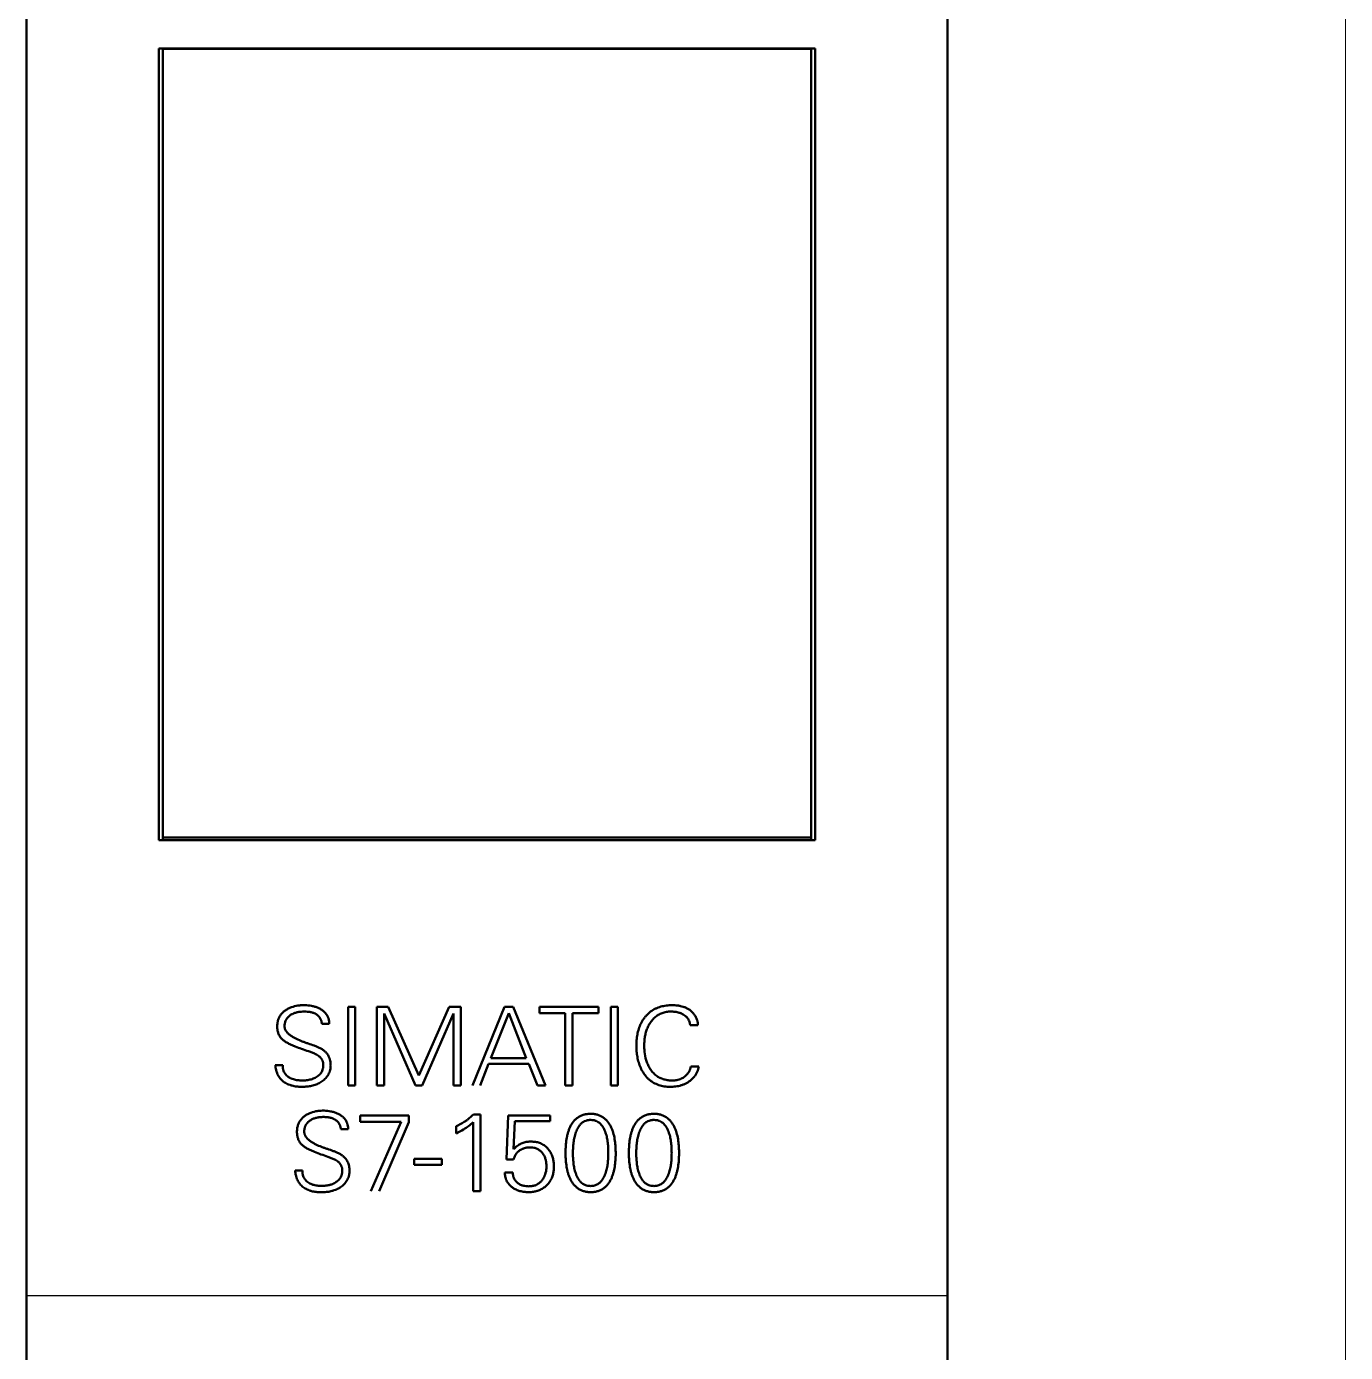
# Model space of a CAD drawing. Header units: millimetres. Extents: x 0 to 841, y 0 to 594.
# Drawn here: x 489.6 to 539.5, y 213 to 263.1 of the extents above; entities that cross this region are included whole.
import ezdxf

# ---------------------------------------------------------------- set-up
doc = ezdxf.new("R2010")
doc.units = ezdxf.units.MM
doc.layers.add('1', color=7, linetype='Continuous')
doc.layers.add('106', color=7, linetype='Continuous')

msp = doc.modelspace()

# ---------------------------------------------------------------- linework, layer by layer
at = {"layer": '1', "color": 7, "linetype": 'Continuous', "lineweight": 50}
for p, q in [((489.646, 215.165), (489.646, 271.291)), ((524.446, 215.165), (524.446, 271.291)), ((494.646, 232.365), (494.646, 262.265)), ((494.646, 262.265), (519.446, 262.265)), ((494.796, 262.248), (494.796, 232.466)), ((519.296, 262.248), (494.796, 262.248)), ((519.296, 262.248), (519.296, 232.466)), ((519.446, 262.265), (519.446, 232.365)), ((519.446, 232.365), (494.646, 232.365)), ((519.296, 232.466), (494.796, 232.466)), ((494.796, 232.466), (494.796, 232.365)), ((519.296, 232.466), (519.296, 232.365)), ((501.792, 226.079), (501.792, 223.101)), ((502.063, 226.079), (501.792, 226.079)), ((502.063, 223.101), (502.063, 226.079)), ((502.883, 226.079), (502.883, 223.101)), ((503.314, 226.079), (502.883, 226.079)), ((503.153, 225.828), (504.344, 223.101)), ((503.153, 223.101), (503.153, 225.828)), ((504.467, 223.482), (503.314, 226.079)), ((505.62, 226.079), (504.467, 223.482)), ((504.589, 223.101), (505.781, 225.828)), ((506.051, 226.079), (505.62, 226.079)), ((505.781, 225.828), (505.781, 223.101)), ((506.051, 223.101), (506.051, 226.079)), ((507.703, 226.079), (506.495, 223.101)), ((507.192, 224.14), (507.863, 225.84)), ((508.028, 226.079), (507.703, 226.079)), ((507.863, 225.84), (508.521, 224.14)), ((509.248, 223.102), (508.028, 226.079)), ((509.021, 226.079), (509.021, 225.84)), ((511.252, 226.079), (509.021, 226.079)), ((509.021, 225.84), (510.001, 225.84)), ((510.001, 225.84), (510.001, 223.101)), ((510.272, 223.101), (510.272, 225.84)), ((510.272, 225.84), (511.252, 225.84)), ((511.252, 225.84), (511.252, 226.079)), ((511.72, 226.079), (511.72, 223.101)), ((511.991, 226.079), (511.72, 226.079)), ((511.991, 223.101), (511.991, 226.079)), ((500.804, 225.439), (501.082, 225.439)), ((514.716, 225.382), (515.012, 225.382)), ((499.325, 223.872), (499.046, 223.872)), ((506.779, 223.1), (507.106, 223.917)), ((507.106, 223.917), (508.62, 223.917)), ((508.521, 224.14), (507.192, 224.14)), ((508.62, 223.917), (508.949, 223.101)), ((515.046, 223.823), (514.746, 223.823)), ((524.446, 224.079), (524.458, 224.079)), ((524.446, 223.62), (524.458, 223.62)), ((501.792, 223.101), (502.063, 223.101)), ((502.883, 223.101), (503.153, 223.101)), ((504.344, 223.101), (504.589, 223.101)), ((505.781, 223.101), (506.051, 223.101)), ((508.949, 223.101), (509.248, 223.102)), ((510.001, 223.101), (510.272, 223.101)), ((511.72, 223.101), (511.991, 223.101)), ((502.254, 221.974), (502.254, 221.731)), ((504.086, 221.974), (502.254, 221.974)), ((504.087, 221.722), (504.086, 221.974)), ((506.796, 222.015), (506.538, 222.015)), ((506.796, 219.119), (506.796, 222.015)), ((507.846, 221.974), (507.776, 220.316)), ((509.425, 221.974), (507.846, 221.974)), ((509.425, 221.756), (509.425, 221.974)), ((501.522, 221.458), (501.796, 221.458)), ((502.254, 221.731), (503.804, 221.731)), ((503.804, 221.731), (502.653, 219.119)), ((502.971, 219.119), (504.087, 221.722)), ((505.873, 221.565), (505.873, 221.297)), ((506.522, 221.722), (506.522, 219.119)), ((508.05, 220.7), (508.1, 221.756)), ((508.1, 221.756), (509.425, 221.756)), ((504.29, 220.332), (504.29, 220.113)), ((505.337, 220.332), (504.29, 220.332)), ((505.337, 220.113), (505.337, 220.332)), ((507.776, 220.316), (508.05, 220.316)), ((500.067, 219.891), (499.794, 219.891)), ((504.29, 220.113), (505.337, 220.113)), ((508.017, 219.825), (507.718, 219.825)), ((506.522, 219.119), (506.796, 219.119)), ((489.646, 150.015), (489.646, 215.165)), ((524.446, 150.015), (524.446, 215.165))]:
    msp.add_line(p, q, dxfattribs=at)
at = {"layer": '1', "color": 7, "linetype": 'Continuous', "lineweight": 25}
msp.add_line((524.446, 215.165), (489.646, 215.165), dxfattribs=at)
at = {"layer": '1', "color": 7, "linetype": 'Continuous', "lineweight": 50}
for points, knots in [([(501.082, 225.439), (501.082, 225.483), (501.079, 225.526), (501.067, 225.589), (501.062, 225.61), (501.053, 225.641), (501.05, 225.652), (501.042, 225.672), (501.023, 225.722), (500.991, 225.778), (500.957, 225.821), (500.944, 225.837), (500.936, 225.846), (500.914, 225.869), (500.883, 225.9), (500.85, 225.927), (500.815, 225.952), (500.796, 225.964), (500.741, 225.998), (500.703, 226.018), (500.624, 226.053), (500.584, 226.067), (500.522, 226.086), (500.501, 226.092), (500.459, 226.102), (500.438, 226.107), (500.332, 226.127), (500.247, 226.135), (500.118, 226.137), (500.075, 226.136), (499.988, 226.132), (499.945, 226.128), (499.818, 226.11), (499.734, 226.09), (499.633, 226.053), (499.613, 226.045), (499.573, 226.027), (499.515, 225.999), (499.46, 225.966), (499.407, 225.929), (499.39, 225.916), (499.356, 225.888), (499.34, 225.874), (499.294, 225.828), (499.266, 225.796), (499.229, 225.743), (499.218, 225.724), (499.197, 225.686), (499.168, 225.628), (499.148, 225.567), (499.136, 225.514), (499.134, 225.504), (499.13, 225.482), (499.125, 225.45), (499.119, 225.397), (499.118, 225.354), (499.118, 225.312), (499.119, 225.279), (499.122, 225.247), (499.124, 225.226), (499.126, 225.215), (499.13, 225.183), (499.135, 225.162), (499.15, 225.099), (499.164, 225.059), (499.192, 225), (499.203, 224.981), (499.226, 224.944), (499.25, 224.91), (499.279, 224.877), (499.309, 224.847), (499.325, 224.832), (499.359, 224.805), (499.376, 224.792), (499.411, 224.768), (499.43, 224.756), (499.485, 224.723), (499.523, 224.702), (499.6, 224.663), (499.639, 224.645), (499.717, 224.61), (499.757, 224.593), (499.877, 224.545), (499.958, 224.515), (500.039, 224.487)], [0, 0, 0, 0, 0.03125, 0.03125, 0.046875, 0.046875, 0.054687, 0.054687, 0.0625, 0.09375, 0.101562, 0.101562, 0.109375, 0.109375, 0.125, 0.140625, 0.140625, 0.15625, 0.15625, 0.1875, 0.1875, 0.21875, 0.21875, 0.234375, 0.234375, 0.25, 0.25, 0.3125, 0.3125, 0.34375, 0.34375, 0.375, 0.375, 0.4375, 0.4375, 0.453125, 0.453125, 0.46875, 0.5, 0.5, 0.515625, 0.515625, 0.53125, 0.53125, 0.5625, 0.5625, 0.578125, 0.578125, 0.59375, 0.625, 0.625, 0.632813, 0.632813, 0.640625, 0.65625, 0.671875, 0.671875, 0.6875, 0.695312, 0.695312, 0.703125, 0.703125, 0.71875, 0.71875, 0.75, 0.75, 0.765625, 0.765625, 0.78125, 0.796875, 0.796875, 0.8125, 0.8125, 0.828125, 0.828125, 0.84375, 0.84375, 0.875, 0.875, 0.90625, 0.90625, 0.9375, 0.9375, 1, 1, 1, 1]), ([(500.93, 224.383), (500.901, 224.411), (500.869, 224.435), (500.804, 224.479), (500.769, 224.499), (500.717, 224.527), (500.699, 224.535), (500.662, 224.552), (500.644, 224.56), (500.607, 224.575), (500.589, 224.583), (500.552, 224.597), (500.533, 224.604), (500.44, 224.639), (500.365, 224.665), (500.252, 224.703), (500.214, 224.715), (500.139, 224.741), (500.101, 224.754), (499.99, 224.796), (499.917, 224.827), (499.81, 224.878), (499.776, 224.896), (499.707, 224.935), (499.673, 224.956), (499.624, 224.99), (499.608, 225.002), (499.577, 225.027), (499.561, 225.04), (499.532, 225.067), (499.517, 225.081), (499.497, 225.103), (499.491, 225.111), (499.478, 225.126), (499.472, 225.134), (499.454, 225.159), (499.444, 225.176), (499.425, 225.211), (499.418, 225.23), (499.405, 225.268), (499.399, 225.298), (499.397, 225.327), (499.396, 225.347), (499.397, 225.357), (499.398, 225.387), (499.399, 225.407), (499.405, 225.447), (499.413, 225.486), (499.425, 225.523), (499.437, 225.551), (499.441, 225.561), (499.45, 225.579), (499.454, 225.587), (499.479, 225.631), (499.503, 225.662), (499.546, 225.705), (499.561, 225.719), (499.592, 225.744), (499.608, 225.756), (499.641, 225.778), (499.658, 225.788), (499.685, 225.802), (499.694, 225.807), (499.712, 225.815), (499.721, 225.82), (499.767, 225.839), (499.804, 225.852), (499.862, 225.867), (499.881, 225.871), (499.921, 225.879), (499.941, 225.882), (500, 225.891), (500.04, 225.894), (500.099, 225.897), (500.119, 225.897), (500.158, 225.897), (500.178, 225.897), (500.237, 225.895), (500.277, 225.891), (500.336, 225.883), (500.356, 225.88), (500.395, 225.872), (500.415, 225.867), (500.473, 225.85), (500.51, 225.837), (500.555, 225.814), (500.564, 225.809), (500.582, 225.8), (500.607, 225.784), (500.648, 225.755), (500.676, 225.727), (500.697, 225.705), (500.703, 225.697), (500.716, 225.681), (500.733, 225.657), (500.753, 225.622), (500.765, 225.595), (500.772, 225.576), (500.776, 225.567), (500.792, 225.519), (500.8, 225.479), (500.804, 225.439)], [0, 0, 0, 0, 0.03125, 0.03125, 0.0625, 0.0625, 0.078125, 0.078125, 0.09375, 0.09375, 0.109375, 0.109375, 0.125, 0.125, 0.1875, 0.1875, 0.21875, 0.21875, 0.25, 0.25, 0.3125, 0.3125, 0.34375, 0.34375, 0.375, 0.375, 0.390625, 0.390625, 0.40625, 0.40625, 0.421875, 0.421875, 0.429687, 0.429687, 0.4375, 0.4375, 0.453125, 0.453125, 0.46875, 0.46875, 0.484375, 0.492187, 0.492187, 0.5, 0.5, 0.515625, 0.515625, 0.53125, 0.546875, 0.546875, 0.554687, 0.554687, 0.5625, 0.5625, 0.59375, 0.59375, 0.609375, 0.609375, 0.625, 0.625, 0.640625, 0.640625, 0.648437, 0.648437, 0.65625, 0.65625, 0.6875, 0.6875, 0.703125, 0.703125, 0.71875, 0.71875, 0.75, 0.75, 0.765625, 0.765625, 0.78125, 0.78125, 0.8125, 0.8125, 0.828125, 0.828125, 0.84375, 0.84375, 0.875, 0.875, 0.882812, 0.882812, 0.890625, 0.90625, 0.921875, 0.921875, 0.929687, 0.929687, 0.9375, 0.953125, 0.960937, 0.960937, 0.96875, 0.96875, 1, 1, 1, 1]), ([(514.821, 225.848), (514.773, 225.902), (514.717, 225.948), (514.641, 225.995), (514.626, 226.005), (514.594, 226.022), (514.578, 226.03), (514.528, 226.053), (514.495, 226.066), (514.426, 226.088), (514.392, 226.097), (514.339, 226.109), (514.321, 226.113), (514.285, 226.119), (514.267, 226.121), (514.178, 226.133), (514.107, 226.137), (513.999, 226.136), (513.964, 226.135), (513.892, 226.131), (513.856, 226.128), (513.748, 226.114), (513.678, 226.101), (513.575, 226.072), (513.541, 226.061), (513.473, 226.036), (513.44, 226.022), (513.342, 225.975), (513.22, 225.901), (513.114, 225.805), (513.041, 225.724), (513.018, 225.697), (512.974, 225.64), (512.954, 225.61), (512.915, 225.55), (512.897, 225.519), (512.863, 225.456), (512.847, 225.423), (512.804, 225.324), (512.78, 225.257), (512.741, 225.12), (512.726, 225.05), (512.709, 224.944), (512.704, 224.909), (512.697, 224.837), (512.694, 224.802), (512.688, 224.695), (512.687, 224.624), (512.69, 224.482), (512.694, 224.411), (512.709, 224.27), (512.72, 224.199), (512.742, 224.094), (512.75, 224.059), (512.769, 223.989), (512.779, 223.955), (512.814, 223.853), (512.841, 223.787), (512.888, 223.691), (512.906, 223.659), (512.943, 223.597), (512.962, 223.567), (513.024, 223.479), (513.07, 223.424), (513.134, 223.361), (513.147, 223.349), (513.174, 223.324), (513.188, 223.313), (513.23, 223.279), (513.317, 223.215), (513.412, 223.167), (513.513, 223.127), (513.548, 223.116), (513.617, 223.096), (513.652, 223.088), (513.757, 223.067), (513.829, 223.06), (513.937, 223.055), (513.973, 223.055), (514.045, 223.057), (514.081, 223.059), (514.188, 223.068), (514.259, 223.08), (514.346, 223.102), (514.363, 223.106), (514.398, 223.117), (514.415, 223.123), (514.466, 223.141), (514.533, 223.168), (514.596, 223.203), (514.657, 223.24), (514.686, 223.261), (514.773, 223.328), (514.824, 223.378), (514.892, 223.461), (514.913, 223.49), (514.941, 223.537), (514.95, 223.553), (514.967, 223.585), (514.975, 223.601), (515.012, 223.683), (515.032, 223.751), (515.046, 223.823)], [0, 0, 0, 0, 0.03125, 0.03125, 0.039063, 0.039063, 0.046875, 0.046875, 0.0625, 0.0625, 0.078125, 0.078125, 0.085938, 0.085938, 0.09375, 0.09375, 0.125, 0.125, 0.140625, 0.140625, 0.15625, 0.15625, 0.1875, 0.1875, 0.203125, 0.203125, 0.21875, 0.21875, 0.25, 0.28125, 0.28125, 0.296875, 0.296875, 0.3125, 0.3125, 0.328125, 0.328125, 0.34375, 0.34375, 0.375, 0.375, 0.40625, 0.40625, 0.421875, 0.421875, 0.4375, 0.4375, 0.46875, 0.46875, 0.5, 0.5, 0.53125, 0.53125, 0.546875, 0.546875, 0.5625, 0.5625, 0.59375, 0.59375, 0.609375, 0.609375, 0.625, 0.625, 0.65625, 0.65625, 0.664063, 0.664063, 0.671875, 0.671875, 0.6875, 0.71875, 0.71875, 0.734375, 0.734375, 0.75, 0.75, 0.78125, 0.78125, 0.796875, 0.796875, 0.8125, 0.8125, 0.84375, 0.84375, 0.851563, 0.851563, 0.859375, 0.859375, 0.875, 0.890625, 0.890625, 0.90625, 0.90625, 0.9375, 0.9375, 0.953125, 0.953125, 0.960938, 0.960938, 0.96875, 0.96875, 1, 1, 1, 1]), ([(514.547, 223.472), (514.506, 223.435), (514.45, 223.395), (514.388, 223.365), (514.363, 223.354), (514.35, 223.349), (514.311, 223.334), (514.258, 223.318), (514.204, 223.308), (514.149, 223.3), (514.122, 223.297), (514.066, 223.295), (514.039, 223.295), (513.984, 223.296), (513.957, 223.297), (513.875, 223.304), (513.821, 223.313), (513.754, 223.329), (513.74, 223.333), (513.714, 223.34), (513.674, 223.353), (513.61, 223.377), (513.549, 223.408), (513.513, 223.429), (513.49, 223.443), (513.478, 223.451), (513.421, 223.49), (513.379, 223.526), (513.321, 223.584), (513.303, 223.604), (513.267, 223.647), (513.251, 223.669), (513.219, 223.714), (513.204, 223.737), (513.176, 223.784), (513.136, 223.855), (513.103, 223.93), (513.074, 224.008), (513.066, 224.034), (513.05, 224.087), (513.042, 224.113), (513.01, 224.246), (512.995, 224.354), (512.986, 224.49), (512.985, 224.517), (512.983, 224.572), (512.983, 224.6), (512.984, 224.682), (512.986, 224.737), (512.995, 224.845), (513.002, 224.899), (513.02, 225.006), (513.032, 225.059), (513.055, 225.139), (513.063, 225.165), (513.081, 225.217), (513.11, 225.294), (513.147, 225.368), (513.188, 225.439), (513.202, 225.463), (513.233, 225.508), (513.249, 225.531), (513.3, 225.596), (513.337, 225.636), (513.398, 225.691), (513.42, 225.709), (513.453, 225.734), (513.464, 225.742), (513.487, 225.757), (513.546, 225.794), (513.608, 225.823), (513.685, 225.851), (513.711, 225.859), (513.765, 225.873), (513.792, 225.878), (513.874, 225.892), (513.928, 225.896), (514.011, 225.897), (514.038, 225.897), (514.093, 225.894), (514.121, 225.891), (514.203, 225.881), (514.256, 225.869), (514.322, 225.848), (514.335, 225.843), (514.36, 225.833), (514.373, 225.828), (514.411, 225.811), (514.436, 225.798), (514.483, 225.771), (514.507, 225.756), (514.539, 225.73), (514.55, 225.721), (514.57, 225.702), (514.6, 225.673), (514.625, 225.64), (514.647, 225.605), (514.654, 225.593), (514.666, 225.568), (514.684, 225.53), (514.696, 225.491), (514.706, 225.451), (514.708, 225.437), (514.713, 225.41), (514.715, 225.396), (514.716, 225.382)], [0, 0, 0, 0, 0.03125, 0.039063, 0.039063, 0.046875, 0.046875, 0.0625, 0.078125, 0.078125, 0.09375, 0.09375, 0.109375, 0.109375, 0.125, 0.125, 0.15625, 0.15625, 0.164063, 0.164063, 0.171875, 0.1875, 0.203125, 0.210937, 0.210937, 0.21875, 0.21875, 0.25, 0.25, 0.265625, 0.265625, 0.28125, 0.28125, 0.296875, 0.296875, 0.3125, 0.34375, 0.34375, 0.359375, 0.359375, 0.375, 0.375, 0.4375, 0.4375, 0.453125, 0.453125, 0.46875, 0.46875, 0.5, 0.5, 0.53125, 0.53125, 0.5625, 0.5625, 0.578125, 0.578125, 0.59375, 0.625, 0.625, 0.640625, 0.640625, 0.65625, 0.65625, 0.6875, 0.6875, 0.703125, 0.703125, 0.710938, 0.710938, 0.71875, 0.75, 0.75, 0.765625, 0.765625, 0.78125, 0.78125, 0.8125, 0.8125, 0.828125, 0.828125, 0.84375, 0.84375, 0.875, 0.875, 0.882813, 0.882813, 0.890625, 0.890625, 0.90625, 0.90625, 0.921875, 0.921875, 0.929688, 0.929688, 0.9375, 0.953125, 0.953125, 0.960938, 0.960938, 0.96875, 0.984375, 0.984375, 0.992188, 0.992188, 1, 1, 1, 1]), ([(515.012, 225.382), (515.012, 225.425), (515.008, 225.468), (514.997, 225.521), (514.995, 225.531), (514.989, 225.552), (514.981, 225.583), (514.962, 225.633), (514.944, 225.672), (514.924, 225.71), (514.912, 225.728), (514.877, 225.782), (514.85, 225.816), (514.821, 225.848)], [0, 0, 0, 0, 0.25, 0.25, 0.3125, 0.3125, 0.375, 0.5, 0.625, 0.625, 0.75, 0.75, 1, 1, 1, 1]), ([(499.359, 223.249), (499.406, 223.213), (499.456, 223.183), (499.536, 223.146), (499.563, 223.135), (499.605, 223.12), (499.619, 223.116), (499.647, 223.107), (499.661, 223.103), (499.732, 223.084), (499.79, 223.074), (499.906, 223.06), (499.965, 223.056), (500.053, 223.055), (500.083, 223.055), (500.142, 223.057), (500.171, 223.059), (500.259, 223.065), (500.317, 223.072), (500.403, 223.089), (500.432, 223.095), (500.489, 223.11), (500.518, 223.118), (500.601, 223.146), (500.655, 223.169), (500.733, 223.21), (500.759, 223.225), (500.808, 223.257), (500.832, 223.274), (500.901, 223.329), (500.943, 223.37), (500.99, 223.427), (500.999, 223.439), (501.016, 223.463), (501.041, 223.5), (501.068, 223.552), (501.085, 223.593), (501.095, 223.62), (501.1, 223.634), (501.113, 223.677), (501.127, 223.734), (501.133, 223.793), (501.136, 223.837), (501.137, 223.852), (501.137, 223.881), (501.137, 223.896), (501.134, 223.969), (501.124, 224.027), (501.104, 224.097), (501.099, 224.112), (501.09, 224.14), (501.084, 224.153), (501.068, 224.194), (501.055, 224.22), (501.026, 224.271), (501.01, 224.295), (500.982, 224.33), (500.972, 224.341), (500.952, 224.363), (500.941, 224.373), (500.93, 224.383)], [0, 0, 0, 0, 0.0625, 0.0625, 0.09375, 0.09375, 0.109375, 0.109375, 0.125, 0.125, 0.1875, 0.1875, 0.25, 0.25, 0.28125, 0.28125, 0.3125, 0.3125, 0.375, 0.375, 0.40625, 0.40625, 0.4375, 0.4375, 0.5, 0.5, 0.53125, 0.53125, 0.5625, 0.5625, 0.625, 0.625, 0.640625, 0.640625, 0.65625, 0.6875, 0.703125, 0.703125, 0.71875, 0.71875, 0.75, 0.78125, 0.78125, 0.796875, 0.796875, 0.8125, 0.8125, 0.875, 0.875, 0.890625, 0.890625, 0.90625, 0.90625, 0.9375, 0.9375, 0.96875, 0.96875, 0.984375, 0.984375, 1, 1, 1, 1]), ([(500.039, 224.487), (500.128, 224.457), (500.216, 224.427), (500.347, 224.38), (500.391, 224.364), (500.456, 224.339), (500.478, 224.33), (500.521, 224.312), (500.542, 224.303), (500.563, 224.293)], [0, 0, 0, 0, 0.5, 0.5, 0.75, 0.75, 0.875, 0.875, 1, 1, 1, 1]), ([(499.046, 223.872), (499.052, 223.812), (499.061, 223.753), (499.079, 223.68), (499.083, 223.665), (499.091, 223.637), (499.105, 223.594), (499.133, 223.525), (499.161, 223.473), (499.193, 223.422), (499.21, 223.397), (499.267, 223.327), (499.31, 223.286), (499.359, 223.249)], [0, 0, 0, 0, 0.25, 0.25, 0.3125, 0.3125, 0.375, 0.5, 0.625, 0.625, 0.75, 0.75, 1, 1, 1, 1]), ([(500.563, 224.293), (500.589, 224.28), (500.614, 224.267), (500.661, 224.237), (500.684, 224.221), (500.716, 224.194), (500.727, 224.184), (500.747, 224.164), (500.775, 224.132), (500.799, 224.097), (500.818, 224.059), (500.824, 224.046), (500.835, 224.02), (500.843, 223.993), (500.849, 223.965), (500.854, 223.938), (500.856, 223.923), (500.858, 223.895), (500.859, 223.881), (500.859, 223.853), (500.858, 223.825), (500.855, 223.797), (500.85, 223.769), (500.848, 223.755), (500.831, 223.686), (500.809, 223.634), (500.769, 223.576), (500.76, 223.564), (500.743, 223.542), (500.733, 223.532), (500.704, 223.501), (500.682, 223.483), (500.637, 223.448), (500.613, 223.433), (500.565, 223.404), (500.527, 223.385), (500.488, 223.368), (500.462, 223.358), (500.449, 223.353), (500.408, 223.34), (500.381, 223.332), (500.299, 223.313), (500.244, 223.304), (500.159, 223.297), (500.131, 223.296), (500.075, 223.295), (500.046, 223.295), (499.962, 223.297), (499.906, 223.302), (499.823, 223.316), (499.795, 223.322), (499.741, 223.336), (499.713, 223.345), (499.66, 223.365), (499.634, 223.376), (499.597, 223.395), (499.584, 223.402), (499.56, 223.417), (499.548, 223.424), (499.49, 223.465), (499.449, 223.504), (499.408, 223.562), (499.4, 223.574), (499.386, 223.599), (499.367, 223.636), (499.353, 223.676), (499.342, 223.717), (499.338, 223.731), (499.333, 223.759), (499.331, 223.773), (499.326, 223.815), (499.325, 223.843), (499.325, 223.872)], [0, 0, 0, 0, 0.03125, 0.03125, 0.0625, 0.0625, 0.078125, 0.078125, 0.09375, 0.125, 0.125, 0.140625, 0.140625, 0.15625, 0.171875, 0.171875, 0.1875, 0.1875, 0.203125, 0.203125, 0.21875, 0.234375, 0.234375, 0.25, 0.25, 0.3125, 0.3125, 0.328125, 0.328125, 0.34375, 0.34375, 0.375, 0.375, 0.40625, 0.40625, 0.4375, 0.453125, 0.453125, 0.46875, 0.46875, 0.5, 0.5, 0.5625, 0.5625, 0.59375, 0.59375, 0.625, 0.625, 0.6875, 0.6875, 0.71875, 0.71875, 0.75, 0.75, 0.78125, 0.78125, 0.796875, 0.796875, 0.8125, 0.8125, 0.875, 0.875, 0.890625, 0.890625, 0.90625, 0.9375, 0.9375, 0.953125, 0.953125, 0.96875, 0.96875, 1, 1, 1, 1]), ([(514.746, 223.823), (514.74, 223.789), (514.731, 223.756), (514.714, 223.707), (514.708, 223.691), (514.693, 223.66), (514.685, 223.645), (514.66, 223.601), (514.64, 223.573), (514.596, 223.52), (514.572, 223.495), (514.547, 223.472)], [0, 0, 0, 0, 0.25, 0.25, 0.375, 0.375, 0.5, 0.5, 0.75, 0.75, 1, 1, 1, 1]), ([(501.796, 221.458), (501.796, 221.501), (501.793, 221.544), (501.781, 221.606), (501.777, 221.627), (501.768, 221.658), (501.765, 221.668), (501.757, 221.689), (501.738, 221.739), (501.707, 221.794), (501.675, 221.837), (501.662, 221.854), (501.655, 221.862), (501.633, 221.886), (501.603, 221.916), (501.57, 221.943), (501.535, 221.969), (501.517, 221.981), (501.463, 222.015), (501.425, 222.035), (501.348, 222.07), (501.308, 222.085), (501.246, 222.104), (501.226, 222.11), (501.184, 222.121), (501.163, 222.125), (501.058, 222.146), (500.974, 222.153), (500.846, 222.156), (500.804, 222.155), (500.739, 222.151), (500.718, 222.15), (500.675, 222.145), (500.654, 222.143), (500.549, 222.128), (500.467, 222.108), (500.366, 222.07), (500.346, 222.061), (500.307, 222.044), (500.25, 222.015), (500.196, 221.982), (500.144, 221.944), (500.127, 221.931), (500.094, 221.903), (500.047, 221.859), (500.006, 221.81), (499.971, 221.757), (499.96, 221.738), (499.939, 221.7), (499.912, 221.643), (499.893, 221.582), (499.879, 221.519), (499.875, 221.498), (499.87, 221.455), (499.868, 221.434), (499.865, 221.392), (499.864, 221.371), (499.864, 221.328), (499.865, 221.307), (499.868, 221.265), (499.87, 221.243), (499.877, 221.201), (499.881, 221.18), (499.896, 221.118), (499.91, 221.077), (499.932, 221.029), (499.937, 221.019), (499.948, 221), (499.964, 220.973), (499.994, 220.929), (500.022, 220.897), (500.051, 220.866), (500.067, 220.851), (500.1, 220.824), (500.117, 220.811), (500.152, 220.787), (500.17, 220.775), (500.224, 220.742), (500.261, 220.721), (500.337, 220.682), (500.375, 220.664), (500.453, 220.629), (500.492, 220.612), (500.61, 220.564), (500.69, 220.534), (500.77, 220.505)], [0, 0, 0, 0, 0.03125, 0.03125, 0.046875, 0.046875, 0.054688, 0.054688, 0.0625, 0.09375, 0.101563, 0.101563, 0.109375, 0.109375, 0.125, 0.140625, 0.140625, 0.15625, 0.15625, 0.1875, 0.1875, 0.21875, 0.21875, 0.234375, 0.234375, 0.25, 0.25, 0.3125, 0.3125, 0.34375, 0.34375, 0.359375, 0.359375, 0.375, 0.375, 0.4375, 0.4375, 0.453125, 0.453125, 0.46875, 0.5, 0.5, 0.515625, 0.515625, 0.53125, 0.5625, 0.5625, 0.578125, 0.578125, 0.59375, 0.625, 0.625, 0.640625, 0.640625, 0.65625, 0.65625, 0.671875, 0.671875, 0.6875, 0.6875, 0.703125, 0.703125, 0.71875, 0.71875, 0.75, 0.75, 0.757813, 0.757813, 0.765625, 0.78125, 0.796875, 0.796875, 0.8125, 0.8125, 0.828125, 0.828125, 0.84375, 0.84375, 0.875, 0.875, 0.90625, 0.90625, 0.9375, 0.9375, 1, 1, 1, 1]), ([(501.646, 220.402), (501.617, 220.429), (501.587, 220.454), (501.522, 220.498), (501.488, 220.518), (501.436, 220.545), (501.419, 220.554), (501.383, 220.571), (501.365, 220.579), (501.329, 220.594), (501.31, 220.602), (501.274, 220.616), (501.255, 220.623), (501.163, 220.658), (501.089, 220.684), (500.978, 220.722), (500.94, 220.734), (500.866, 220.76), (500.829, 220.774), (500.719, 220.816), (500.647, 220.846), (500.542, 220.898), (500.508, 220.917), (500.44, 220.956), (500.407, 220.977), (500.359, 221.011), (500.343, 221.023), (500.312, 221.048), (500.297, 221.061), (500.269, 221.088), (500.255, 221.102), (500.235, 221.124), (500.229, 221.132), (500.216, 221.148), (500.21, 221.156), (500.193, 221.18), (500.183, 221.197), (500.17, 221.224), (500.166, 221.233), (500.158, 221.251), (500.155, 221.26), (500.146, 221.289), (500.14, 221.318), (500.138, 221.347), (500.138, 221.367), (500.138, 221.377), (500.139, 221.407), (500.141, 221.427), (500.147, 221.466), (500.154, 221.504), (500.166, 221.542), (500.178, 221.569), (500.182, 221.578), (500.19, 221.596), (500.213, 221.64), (500.242, 221.679), (500.277, 221.715), (500.284, 221.722), (500.298, 221.736), (500.306, 221.742), (500.329, 221.761), (500.344, 221.773), (500.377, 221.795), (500.394, 221.806), (500.428, 221.825), (500.446, 221.833), (500.501, 221.857), (500.538, 221.87), (500.595, 221.885), (500.614, 221.89), (500.653, 221.898), (500.672, 221.901), (500.731, 221.909), (500.77, 221.913), (500.829, 221.915), (500.849, 221.916), (500.888, 221.916), (500.907, 221.915), (500.966, 221.913), (501.005, 221.91), (501.064, 221.902), (501.083, 221.898), (501.122, 221.89), (501.141, 221.885), (501.198, 221.868), (501.235, 221.854), (501.28, 221.832), (501.289, 221.827), (501.306, 221.817), (501.331, 221.801), (501.37, 221.772), (501.399, 221.744), (501.418, 221.722), (501.425, 221.714), (501.437, 221.698), (501.454, 221.674), (501.473, 221.639), (501.485, 221.612), (501.492, 221.594), (501.495, 221.584), (501.511, 221.537), (501.518, 221.498), (501.522, 221.458)], [0, 0, 0, 0, 0.03125, 0.03125, 0.0625, 0.0625, 0.078125, 0.078125, 0.09375, 0.09375, 0.109375, 0.109375, 0.125, 0.125, 0.1875, 0.1875, 0.21875, 0.21875, 0.25, 0.25, 0.3125, 0.3125, 0.34375, 0.34375, 0.375, 0.375, 0.390625, 0.390625, 0.40625, 0.40625, 0.421875, 0.421875, 0.429687, 0.429687, 0.4375, 0.4375, 0.453125, 0.453125, 0.460937, 0.460937, 0.46875, 0.46875, 0.484375, 0.492187, 0.492187, 0.5, 0.5, 0.515625, 0.515625, 0.53125, 0.546875, 0.546875, 0.554687, 0.554687, 0.5625, 0.59375, 0.59375, 0.601562, 0.601562, 0.609375, 0.609375, 0.625, 0.625, 0.640625, 0.640625, 0.65625, 0.65625, 0.6875, 0.6875, 0.703125, 0.703125, 0.71875, 0.71875, 0.75, 0.75, 0.765625, 0.765625, 0.78125, 0.78125, 0.8125, 0.8125, 0.828125, 0.828125, 0.84375, 0.84375, 0.875, 0.875, 0.882812, 0.882812, 0.890625, 0.90625, 0.921875, 0.921875, 0.929687, 0.929687, 0.9375, 0.953125, 0.960937, 0.960937, 0.96875, 0.96875, 1, 1, 1, 1]), ([(506.538, 222.015), (506.488, 221.97), (506.438, 221.925), (506.361, 221.86), (506.335, 221.838), (506.296, 221.806), (506.283, 221.796), (506.256, 221.776), (506.242, 221.766), (506.2, 221.738), (506.172, 221.72), (506.114, 221.685), (506.084, 221.668), (505.995, 221.621), (505.935, 221.592), (505.873, 221.565)], [0, 0, 0, 0, 0.25, 0.25, 0.375, 0.375, 0.4375, 0.4375, 0.5, 0.5, 0.625, 0.625, 0.75, 0.75, 1, 1, 1, 1]), ([(511.777, 219.681), (511.792, 219.719), (511.804, 219.759), (511.827, 219.837), (511.837, 219.877), (511.863, 219.997), (511.876, 220.078), (511.89, 220.201), (511.893, 220.242), (511.899, 220.324), (511.903, 220.406), (511.905, 220.488), (511.906, 220.57), (511.905, 220.611), (511.902, 220.734), (511.898, 220.816), (511.882, 220.979), (511.871, 221.061), (511.839, 221.223), (511.819, 221.303), (511.779, 221.42), (511.764, 221.459), (511.739, 221.516), (511.73, 221.534), (511.711, 221.571), (511.702, 221.589), (511.671, 221.643), (511.649, 221.677), (511.6, 221.743), (511.574, 221.774), (511.53, 221.818), (511.515, 221.833), (511.483, 221.86), (511.435, 221.899), (511.382, 221.931), (511.327, 221.96), (511.307, 221.968), (511.269, 221.984), (511.249, 221.991), (511.19, 222.009), (511.15, 222.018), (511.088, 222.028), (511.067, 222.03), (511.026, 222.034), (511.005, 222.035), (510.943, 222.037), (510.902, 222.035), (510.82, 222.028), (510.779, 222.022), (510.718, 222.008), (510.698, 222.002), (510.658, 221.99), (510.599, 221.969), (510.544, 221.941), (510.5, 221.914), (510.491, 221.908), (510.473, 221.896), (510.448, 221.878), (510.391, 221.833), (510.348, 221.789), (510.308, 221.741), (510.295, 221.724), (510.271, 221.691), (510.259, 221.673), (510.226, 221.621), (510.206, 221.585), (510.17, 221.511), (510.154, 221.473), (510.139, 221.434)], [0, 0, 0, 0, 0.03125, 0.03125, 0.0625, 0.0625, 0.125, 0.125, 0.15625, 0.15625, 0.1875, 0.21875, 0.21875, 0.25, 0.25, 0.3125, 0.3125, 0.375, 0.375, 0.4375, 0.4375, 0.46875, 0.46875, 0.484375, 0.484375, 0.5, 0.5, 0.53125, 0.53125, 0.5625, 0.5625, 0.578125, 0.578125, 0.59375, 0.625, 0.625, 0.640625, 0.640625, 0.65625, 0.65625, 0.6875, 0.6875, 0.703125, 0.703125, 0.71875, 0.71875, 0.75, 0.75, 0.78125, 0.78125, 0.796875, 0.796875, 0.8125, 0.84375, 0.84375, 0.851562, 0.851562, 0.859375, 0.875, 0.90625, 0.90625, 0.921875, 0.921875, 0.9375, 0.9375, 0.96875, 0.96875, 1, 1, 1, 1]), ([(510.393, 219.792), (510.371, 219.855), (510.355, 219.918), (510.328, 220.045), (510.318, 220.11), (510.303, 220.239), (510.297, 220.304), (510.291, 220.434), (510.289, 220.5), (510.29, 220.63), (510.291, 220.696), (510.299, 220.826), (510.305, 220.89), (510.322, 221.019), (510.334, 221.084), (510.355, 221.179), (510.363, 221.211), (510.382, 221.275), (510.392, 221.306), (510.414, 221.368), (510.426, 221.398), (510.453, 221.457), (510.468, 221.487), (510.492, 221.53), (510.501, 221.544), (510.52, 221.571), (510.529, 221.584), (510.559, 221.623), (510.581, 221.648), (510.618, 221.682), (510.63, 221.693), (510.657, 221.713), (510.697, 221.741), (510.741, 221.762), (510.78, 221.776), (510.788, 221.779), (510.804, 221.784), (510.828, 221.791), (510.868, 221.799), (510.901, 221.802), (510.934, 221.804), (510.951, 221.805), (511.001, 221.804), (511.033, 221.801), (511.082, 221.792), (511.098, 221.788), (511.13, 221.779), (511.146, 221.774), (511.192, 221.755), (511.235, 221.733), (511.275, 221.703), (511.301, 221.682), (511.313, 221.671), (511.349, 221.637), (511.37, 221.612), (511.4, 221.573), (511.409, 221.559), (511.427, 221.531), (511.436, 221.517), (511.46, 221.474), (511.474, 221.444), (511.501, 221.384), (511.513, 221.353), (511.523, 221.322)], [0, 0, 0, 0, 0.0625, 0.0625, 0.125, 0.125, 0.1875, 0.1875, 0.25, 0.25, 0.3125, 0.3125, 0.375, 0.375, 0.4375, 0.4375, 0.46875, 0.46875, 0.5, 0.5, 0.53125, 0.53125, 0.5625, 0.5625, 0.578125, 0.578125, 0.59375, 0.59375, 0.625, 0.625, 0.640625, 0.640625, 0.65625, 0.6875, 0.6875, 0.695313, 0.695313, 0.703125, 0.71875, 0.734375, 0.734375, 0.75, 0.75, 0.78125, 0.78125, 0.796875, 0.796875, 0.8125, 0.8125, 0.84375, 0.859375, 0.859375, 0.875, 0.875, 0.90625, 0.90625, 0.921875, 0.921875, 0.9375, 0.9375, 0.96875, 0.96875, 1, 1, 1, 1]), ([(514.17, 219.681), (514.184, 219.719), (514.197, 219.759), (514.22, 219.837), (514.23, 219.877), (514.256, 219.997), (514.269, 220.078), (514.283, 220.201), (514.286, 220.242), (514.292, 220.324), (514.296, 220.406), (514.298, 220.488), (514.298, 220.57), (514.298, 220.611), (514.295, 220.734), (514.291, 220.816), (514.275, 220.979), (514.264, 221.061), (514.232, 221.223), (514.212, 221.303), (514.172, 221.42), (514.157, 221.459), (514.132, 221.516), (514.123, 221.534), (514.104, 221.571), (514.095, 221.589), (514.064, 221.643), (514.042, 221.677), (513.993, 221.743), (513.966, 221.774), (513.923, 221.818), (513.907, 221.833), (513.876, 221.86), (513.828, 221.899), (513.775, 221.931), (513.719, 221.96), (513.7, 221.968), (513.662, 221.984), (513.642, 221.991), (513.583, 222.009), (513.543, 222.018), (513.481, 222.028), (513.46, 222.03), (513.419, 222.034), (513.398, 222.035), (513.336, 222.037), (513.295, 222.035), (513.213, 222.028), (513.172, 222.022), (513.111, 222.008), (513.09, 222.002), (513.051, 221.99), (512.992, 221.969), (512.937, 221.941), (512.892, 221.914), (512.884, 221.908), (512.866, 221.896), (512.841, 221.878), (512.784, 221.833), (512.741, 221.789), (512.701, 221.741), (512.688, 221.724), (512.664, 221.691), (512.652, 221.673), (512.619, 221.621), (512.599, 221.585), (512.563, 221.511), (512.547, 221.473), (512.532, 221.434)], [0, 0, 0, 0, 0.03125, 0.03125, 0.0625, 0.0625, 0.125, 0.125, 0.15625, 0.15625, 0.1875, 0.21875, 0.21875, 0.25, 0.25, 0.3125, 0.3125, 0.375, 0.375, 0.4375, 0.4375, 0.46875, 0.46875, 0.484375, 0.484375, 0.5, 0.5, 0.53125, 0.53125, 0.5625, 0.5625, 0.578125, 0.578125, 0.59375, 0.625, 0.625, 0.640625, 0.640625, 0.65625, 0.65625, 0.6875, 0.6875, 0.703125, 0.703125, 0.71875, 0.71875, 0.75, 0.75, 0.78125, 0.78125, 0.796875, 0.796875, 0.8125, 0.84375, 0.84375, 0.851562, 0.851562, 0.859375, 0.875, 0.90625, 0.90625, 0.921875, 0.921875, 0.9375, 0.9375, 0.96875, 0.96875, 1, 1, 1, 1]), ([(512.786, 219.792), (512.764, 219.855), (512.748, 219.918), (512.721, 220.045), (512.711, 220.11), (512.695, 220.239), (512.69, 220.304), (512.683, 220.434), (512.682, 220.5), (512.682, 220.63), (512.684, 220.696), (512.692, 220.826), (512.698, 220.89), (512.715, 221.019), (512.726, 221.084), (512.748, 221.179), (512.756, 221.211), (512.774, 221.275), (512.784, 221.306), (512.806, 221.368), (512.819, 221.398), (512.846, 221.457), (512.86, 221.487), (512.885, 221.53), (512.894, 221.544), (512.912, 221.571), (512.922, 221.584), (512.952, 221.623), (512.974, 221.648), (513.011, 221.682), (513.023, 221.693), (513.049, 221.713), (513.09, 221.741), (513.134, 221.762), (513.173, 221.776), (513.181, 221.779), (513.197, 221.784), (513.221, 221.791), (513.261, 221.799), (513.294, 221.802), (513.327, 221.804), (513.344, 221.805), (513.393, 221.804), (513.426, 221.801), (513.475, 221.792), (513.491, 221.788), (513.523, 221.779), (513.539, 221.774), (513.585, 221.755), (513.628, 221.733), (513.668, 221.703), (513.694, 221.682), (513.706, 221.671), (513.742, 221.637), (513.763, 221.612), (513.793, 221.573), (513.802, 221.559), (513.82, 221.531), (513.828, 221.517), (513.853, 221.474), (513.867, 221.444), (513.894, 221.384), (513.906, 221.353), (513.916, 221.322)], [0, 0, 0, 0, 0.0625, 0.0625, 0.125, 0.125, 0.1875, 0.1875, 0.25, 0.25, 0.3125, 0.3125, 0.375, 0.375, 0.4375, 0.4375, 0.46875, 0.46875, 0.5, 0.5, 0.53125, 0.53125, 0.5625, 0.5625, 0.578125, 0.578125, 0.59375, 0.59375, 0.625, 0.625, 0.640625, 0.640625, 0.65625, 0.6875, 0.6875, 0.695313, 0.695313, 0.703125, 0.71875, 0.734375, 0.734375, 0.75, 0.75, 0.78125, 0.78125, 0.796875, 0.796875, 0.8125, 0.8125, 0.84375, 0.859375, 0.859375, 0.875, 0.875, 0.90625, 0.90625, 0.921875, 0.921875, 0.9375, 0.9375, 0.96875, 0.96875, 1, 1, 1, 1]), ([(506.16, 221.446), (506.225, 221.486), (506.288, 221.529), (506.409, 221.621), (506.467, 221.67), (506.522, 221.722)], [0, 0, 0, 0, 0.5, 0.5, 1, 1, 1, 1]), ([(510.139, 221.434), (510.125, 221.395), (510.112, 221.356), (510.089, 221.277), (510.079, 221.237), (510.053, 221.117), (510.041, 221.036), (510.022, 220.873), (510.017, 220.79), (510.012, 220.667), (510.011, 220.626), (510.011, 220.544), (510.011, 220.503), (510.014, 220.38), (510.018, 220.298), (510.034, 220.135), (510.045, 220.053), (510.068, 219.931), (510.077, 219.891), (510.098, 219.811), (510.11, 219.772), (510.136, 219.694), (510.151, 219.655), (510.176, 219.598), (510.185, 219.579), (510.204, 219.542), (510.213, 219.524), (510.244, 219.471), (510.266, 219.437), (510.315, 219.371), (510.342, 219.34), (510.386, 219.295), (510.401, 219.281), (510.432, 219.254), (510.481, 219.215), (510.533, 219.183), (510.589, 219.155), (510.608, 219.146), (510.647, 219.13), (510.667, 219.124), (510.726, 219.105), (510.766, 219.096), (510.828, 219.086), (510.849, 219.084), (510.89, 219.08), (510.911, 219.079), (510.973, 219.078), (511.014, 219.079), (511.096, 219.087), (511.137, 219.093), (511.198, 219.107), (511.218, 219.112), (511.258, 219.125), (511.316, 219.145), (511.372, 219.173), (511.416, 219.201), (511.425, 219.206), (511.442, 219.218), (511.468, 219.236), (511.524, 219.281), (511.568, 219.326), (511.608, 219.374), (511.621, 219.39), (511.645, 219.424), (511.657, 219.441), (511.69, 219.493), (511.71, 219.529), (511.746, 219.604), (511.762, 219.642), (511.777, 219.681)], [0, 0, 0, 0, 0.03125, 0.03125, 0.0625, 0.0625, 0.125, 0.125, 0.1875, 0.1875, 0.21875, 0.21875, 0.25, 0.25, 0.3125, 0.3125, 0.375, 0.375, 0.40625, 0.40625, 0.4375, 0.4375, 0.46875, 0.46875, 0.484375, 0.484375, 0.5, 0.5, 0.53125, 0.53125, 0.5625, 0.5625, 0.578125, 0.578125, 0.59375, 0.625, 0.625, 0.640625, 0.640625, 0.65625, 0.65625, 0.6875, 0.6875, 0.703125, 0.703125, 0.71875, 0.71875, 0.75, 0.75, 0.78125, 0.78125, 0.796875, 0.796875, 0.8125, 0.84375, 0.84375, 0.851562, 0.851562, 0.859375, 0.875, 0.90625, 0.90625, 0.921875, 0.921875, 0.9375, 0.9375, 0.96875, 0.96875, 1, 1, 1, 1]), ([(511.523, 221.322), (511.545, 221.26), (511.562, 221.197), (511.588, 221.069), (511.598, 221.005), (511.614, 220.876), (511.619, 220.812), (511.626, 220.681), (511.627, 220.616), (511.627, 220.486), (511.625, 220.421), (511.618, 220.291), (511.612, 220.227), (511.596, 220.099), (511.585, 220.035), (511.557, 219.909), (511.539, 219.846), (511.512, 219.768), (511.506, 219.752), (511.494, 219.721), (511.487, 219.706), (511.467, 219.661), (511.452, 219.632), (511.428, 219.589), (511.419, 219.575), (511.401, 219.547), (511.391, 219.533), (511.361, 219.494), (511.339, 219.469), (511.303, 219.435), (511.29, 219.424), (511.264, 219.404), (511.25, 219.394), (511.208, 219.368), (511.164, 219.346), (511.117, 219.331), (511.092, 219.325), (511.084, 219.323), (511.068, 219.32), (511.06, 219.318), (511.019, 219.312), (510.986, 219.309), (510.936, 219.31), (510.919, 219.311), (510.886, 219.314), (510.87, 219.316), (510.821, 219.325), (510.789, 219.333), (510.743, 219.352), (510.727, 219.358), (510.698, 219.374), (510.655, 219.399), (510.617, 219.43), (510.581, 219.465), (510.569, 219.477), (510.547, 219.502), (510.537, 219.514), (510.507, 219.554), (510.49, 219.582), (510.465, 219.625), (510.457, 219.64), (510.443, 219.669), (510.436, 219.684), (510.416, 219.73), (510.404, 219.761), (510.393, 219.792)], [0, 0, 0, 0, 0.0625, 0.0625, 0.125, 0.125, 0.1875, 0.1875, 0.25, 0.25, 0.3125, 0.3125, 0.375, 0.375, 0.4375, 0.4375, 0.5, 0.5, 0.515625, 0.515625, 0.53125, 0.53125, 0.5625, 0.5625, 0.578125, 0.578125, 0.59375, 0.59375, 0.625, 0.625, 0.640625, 0.640625, 0.65625, 0.65625, 0.6875, 0.703125, 0.703125, 0.710937, 0.710937, 0.71875, 0.71875, 0.75, 0.75, 0.765625, 0.765625, 0.78125, 0.78125, 0.8125, 0.8125, 0.828125, 0.828125, 0.84375, 0.875, 0.875, 0.890625, 0.890625, 0.90625, 0.90625, 0.9375, 0.9375, 0.953125, 0.953125, 0.96875, 0.96875, 1, 1, 1, 1]), ([(512.532, 221.434), (512.518, 221.395), (512.505, 221.356), (512.482, 221.277), (512.472, 221.237), (512.446, 221.117), (512.434, 221.036), (512.415, 220.873), (512.41, 220.79), (512.405, 220.667), (512.404, 220.626), (512.404, 220.544), (512.404, 220.503), (512.407, 220.38), (512.411, 220.298), (512.427, 220.135), (512.438, 220.053), (512.461, 219.931), (512.47, 219.891), (512.491, 219.811), (512.503, 219.772), (512.529, 219.694), (512.544, 219.655), (512.569, 219.598), (512.578, 219.579), (512.597, 219.542), (512.606, 219.524), (512.637, 219.471), (512.659, 219.437), (512.708, 219.371), (512.735, 219.34), (512.778, 219.295), (512.794, 219.281), (512.825, 219.254), (512.874, 219.215), (512.926, 219.183), (512.982, 219.155), (513.001, 219.146), (513.04, 219.13), (513.059, 219.124), (513.119, 219.105), (513.159, 219.096), (513.221, 219.086), (513.241, 219.084), (513.283, 219.08), (513.304, 219.079), (513.366, 219.078), (513.407, 219.079), (513.489, 219.087), (513.53, 219.093), (513.591, 219.107), (513.611, 219.112), (513.651, 219.125), (513.709, 219.145), (513.765, 219.173), (513.809, 219.201), (513.818, 219.206), (513.835, 219.218), (513.861, 219.236), (513.917, 219.281), (513.96, 219.326), (514.001, 219.374), (514.013, 219.39), (514.038, 219.424), (514.049, 219.441), (514.083, 219.493), (514.102, 219.529), (514.139, 219.604), (514.155, 219.642), (514.17, 219.681)], [0, 0, 0, 0, 0.03125, 0.03125, 0.0625, 0.0625, 0.125, 0.125, 0.1875, 0.1875, 0.21875, 0.21875, 0.25, 0.25, 0.3125, 0.3125, 0.375, 0.375, 0.40625, 0.40625, 0.4375, 0.4375, 0.46875, 0.46875, 0.484375, 0.484375, 0.5, 0.5, 0.53125, 0.53125, 0.5625, 0.5625, 0.578125, 0.578125, 0.59375, 0.625, 0.625, 0.640625, 0.640625, 0.65625, 0.65625, 0.6875, 0.6875, 0.703125, 0.703125, 0.71875, 0.71875, 0.75, 0.75, 0.78125, 0.78125, 0.796875, 0.796875, 0.8125, 0.84375, 0.84375, 0.851563, 0.851563, 0.859375, 0.875, 0.90625, 0.90625, 0.921875, 0.921875, 0.9375, 0.9375, 0.96875, 0.96875, 1, 1, 1, 1]), ([(513.916, 221.322), (513.938, 221.26), (513.954, 221.197), (513.981, 221.069), (513.991, 221.005), (514.007, 220.876), (514.012, 220.812), (514.018, 220.681), (514.02, 220.616), (514.02, 220.486), (514.018, 220.421), (514.011, 220.291), (514.005, 220.227), (513.988, 220.099), (513.978, 220.035), (513.949, 219.909), (513.932, 219.846), (513.905, 219.768), (513.899, 219.752), (513.887, 219.721), (513.88, 219.706), (513.86, 219.661), (513.845, 219.632), (513.821, 219.589), (513.812, 219.575), (513.794, 219.547), (513.784, 219.533), (513.754, 219.494), (513.732, 219.469), (513.696, 219.435), (513.683, 219.424), (513.657, 219.404), (513.643, 219.394), (513.601, 219.368), (513.557, 219.346), (513.509, 219.331), (513.485, 219.325), (513.477, 219.323), (513.461, 219.32), (513.453, 219.318), (513.412, 219.312), (513.378, 219.309), (513.329, 219.31), (513.312, 219.311), (513.279, 219.314), (513.262, 219.316), (513.214, 219.325), (513.182, 219.333), (513.136, 219.352), (513.12, 219.358), (513.091, 219.374), (513.048, 219.399), (513.009, 219.43), (512.973, 219.465), (512.962, 219.477), (512.94, 219.502), (512.93, 219.514), (512.9, 219.554), (512.882, 219.582), (512.858, 219.625), (512.85, 219.64), (512.835, 219.669), (512.828, 219.684), (512.808, 219.73), (512.797, 219.761), (512.786, 219.792)], [0, 0, 0, 0, 0.0625, 0.0625, 0.125, 0.125, 0.1875, 0.1875, 0.25, 0.25, 0.3125, 0.3125, 0.375, 0.375, 0.4375, 0.4375, 0.5, 0.5, 0.515625, 0.515625, 0.53125, 0.53125, 0.5625, 0.5625, 0.578125, 0.578125, 0.59375, 0.59375, 0.625, 0.625, 0.640625, 0.640625, 0.65625, 0.65625, 0.6875, 0.703125, 0.703125, 0.710937, 0.710937, 0.71875, 0.71875, 0.75, 0.75, 0.765625, 0.765625, 0.78125, 0.78125, 0.8125, 0.8125, 0.828125, 0.828125, 0.84375, 0.875, 0.875, 0.890625, 0.890625, 0.90625, 0.90625, 0.9375, 0.9375, 0.953125, 0.953125, 0.96875, 0.96875, 1, 1, 1, 1]), ([(507.718, 219.825), (507.718, 219.772), (507.724, 219.72), (507.739, 219.642), (507.745, 219.617), (507.756, 219.578), (507.76, 219.566), (507.769, 219.541), (507.775, 219.529), (507.791, 219.494), (507.804, 219.471), (507.825, 219.438), (507.832, 219.427), (507.848, 219.406), (507.856, 219.396), (507.872, 219.375), (507.881, 219.365), (507.898, 219.345), (507.907, 219.336), (507.934, 219.308), (507.954, 219.29), (507.984, 219.265), (507.995, 219.257), (508.016, 219.242), (508.049, 219.22), (508.106, 219.188), (508.154, 219.166), (508.202, 219.146), (508.227, 219.137), (508.302, 219.114), (508.353, 219.102), (508.456, 219.085), (508.508, 219.081), (508.587, 219.078), (508.613, 219.078), (508.665, 219.08), (508.691, 219.081), (508.769, 219.088), (508.821, 219.096), (508.885, 219.11), (508.897, 219.113), (508.923, 219.12), (508.935, 219.124), (508.973, 219.135), (509.047, 219.162), (509.117, 219.198), (509.183, 219.24), (509.205, 219.256), (509.246, 219.288), (509.266, 219.305), (509.304, 219.341), (509.322, 219.359), (509.357, 219.398), (509.373, 219.418), (509.397, 219.45), (509.404, 219.461), (509.419, 219.483), (509.44, 219.516), (509.472, 219.573), (509.492, 219.621), (509.511, 219.669), (509.52, 219.694), (509.542, 219.77), (509.553, 219.821), (509.567, 219.924), (509.57, 219.976), (509.571, 220.054), (509.571, 220.08), (509.569, 220.133), (509.567, 220.159), (509.559, 220.236), (509.551, 220.288), (509.526, 220.388), (509.51, 220.438), (509.469, 220.535), (509.444, 220.581), (509.401, 220.646), (509.378, 220.678), (509.353, 220.708), (509.335, 220.728), (509.326, 220.737), (509.28, 220.784), (509.241, 220.818), (509.176, 220.862), (509.154, 220.876), (509.119, 220.894), (509.107, 220.9), (509.083, 220.911), (509.071, 220.917), (509.011, 220.942), (508.96, 220.957), (508.883, 220.973), (508.857, 220.977), (508.805, 220.983), (508.779, 220.985), (508.7, 220.989), (508.648, 220.989), (508.57, 220.981), (508.544, 220.977), (508.492, 220.967), (508.467, 220.96), (508.416, 220.946), (508.392, 220.937), (508.343, 220.918), (508.319, 220.907), (508.272, 220.882), (508.25, 220.869), (508.206, 220.84), (508.184, 220.824), (508.123, 220.775), (508.085, 220.739), (508.05, 220.7)], [0, 0, 0, 0, 0.03125, 0.03125, 0.046875, 0.046875, 0.054688, 0.054688, 0.0625, 0.0625, 0.078125, 0.078125, 0.085938, 0.085938, 0.09375, 0.09375, 0.101563, 0.101563, 0.109375, 0.109375, 0.125, 0.125, 0.132813, 0.132813, 0.140625, 0.15625, 0.171875, 0.171875, 0.1875, 0.1875, 0.21875, 0.21875, 0.25, 0.25, 0.265625, 0.265625, 0.28125, 0.28125, 0.3125, 0.3125, 0.320313, 0.320313, 0.328125, 0.328125, 0.34375, 0.375, 0.375, 0.390625, 0.390625, 0.40625, 0.40625, 0.421875, 0.421875, 0.4375, 0.4375, 0.445313, 0.445313, 0.453125, 0.46875, 0.484375, 0.484375, 0.5, 0.5, 0.53125, 0.53125, 0.5625, 0.5625, 0.578125, 0.578125, 0.59375, 0.59375, 0.625, 0.625, 0.65625, 0.65625, 0.6875, 0.6875, 0.703125, 0.710938, 0.710938, 0.71875, 0.71875, 0.75, 0.75, 0.765625, 0.765625, 0.773438, 0.773438, 0.78125, 0.78125, 0.8125, 0.8125, 0.828125, 0.828125, 0.84375, 0.84375, 0.875, 0.875, 0.890625, 0.890625, 0.90625, 0.90625, 0.921875, 0.921875, 0.9375, 0.9375, 0.953125, 0.953125, 0.96875, 0.96875, 1, 1, 1, 1]), ([(501.286, 220.311), (501.311, 220.299), (501.335, 220.286), (501.382, 220.256), (501.405, 220.239), (501.436, 220.212), (501.447, 220.202), (501.466, 220.182), (501.494, 220.151), (501.517, 220.116), (501.536, 220.078), (501.542, 220.065), (501.552, 220.039), (501.561, 220.012), (501.567, 219.985), (501.572, 219.957), (501.573, 219.943), (501.576, 219.915), (501.576, 219.901), (501.576, 219.874), (501.575, 219.832), (501.569, 219.79), (501.56, 219.749), (501.556, 219.736), (501.548, 219.709), (501.533, 219.67), (501.514, 219.633), (501.491, 219.598), (501.482, 219.586), (501.465, 219.564), (501.456, 219.554), (501.427, 219.523), (501.406, 219.504), (501.373, 219.478), (501.362, 219.47), (501.338, 219.454), (501.327, 219.446), (501.291, 219.425), (501.242, 219.399), (501.19, 219.378), (501.15, 219.364), (501.136, 219.36), (501.11, 219.352), (501.096, 219.348), (501.028, 219.332), (500.973, 219.323), (500.89, 219.316), (500.862, 219.315), (500.806, 219.313), (500.778, 219.313), (500.694, 219.316), (500.639, 219.321), (500.557, 219.335), (500.53, 219.341), (500.489, 219.352), (500.476, 219.356), (500.449, 219.364), (500.436, 219.369), (500.396, 219.384), (500.371, 219.395), (500.321, 219.421), (500.297, 219.436), (500.228, 219.485), (500.188, 219.524), (500.149, 219.582), (500.141, 219.594), (500.127, 219.619), (500.108, 219.656), (500.095, 219.696), (500.084, 219.737), (500.081, 219.751), (500.076, 219.779), (500.074, 219.792), (500.069, 219.834), (500.067, 219.862), (500.067, 219.891)], [0, 0, 0, 0, 0.03125, 0.03125, 0.0625, 0.0625, 0.078125, 0.078125, 0.09375, 0.125, 0.125, 0.140625, 0.140625, 0.15625, 0.171875, 0.171875, 0.1875, 0.1875, 0.203125, 0.203125, 0.21875, 0.25, 0.25, 0.265625, 0.265625, 0.28125, 0.3125, 0.3125, 0.328125, 0.328125, 0.34375, 0.34375, 0.375, 0.375, 0.390625, 0.390625, 0.40625, 0.40625, 0.4375, 0.46875, 0.46875, 0.484375, 0.484375, 0.5, 0.5, 0.5625, 0.5625, 0.59375, 0.59375, 0.625, 0.625, 0.6875, 0.6875, 0.71875, 0.71875, 0.734375, 0.734375, 0.75, 0.75, 0.78125, 0.78125, 0.8125, 0.8125, 0.875, 0.875, 0.890625, 0.890625, 0.90625, 0.9375, 0.9375, 0.953125, 0.953125, 0.96875, 0.96875, 1, 1, 1, 1]), ([(500.101, 219.268), (500.147, 219.232), (500.197, 219.202), (500.276, 219.165), (500.303, 219.153), (500.344, 219.139), (500.358, 219.134), (500.386, 219.125), (500.4, 219.121), (500.47, 219.102), (500.527, 219.092), (500.642, 219.078), (500.7, 219.075), (500.788, 219.074), (500.817, 219.074), (500.875, 219.076), (500.904, 219.077), (500.991, 219.084), (501.049, 219.092), (501.134, 219.109), (501.163, 219.115), (501.205, 219.126), (501.219, 219.13), (501.247, 219.139), (501.317, 219.161), (501.383, 219.19), (501.447, 219.225), (501.46, 219.233), (501.485, 219.248), (501.497, 219.256), (501.534, 219.281), (501.557, 219.298), (501.624, 219.353), (501.665, 219.395), (501.719, 219.464), (501.736, 219.488), (501.765, 219.538), (501.792, 219.59), (501.811, 219.644), (501.824, 219.687), (501.827, 219.701), (501.834, 219.729), (501.842, 219.772), (501.847, 219.816), (501.849, 219.859), (501.85, 219.874), (501.85, 219.903), (501.85, 219.918), (501.847, 219.991), (501.837, 220.048), (501.813, 220.132), (501.803, 220.159), (501.781, 220.213), (501.769, 220.24), (501.74, 220.29), (501.724, 220.315), (501.697, 220.349), (501.688, 220.36), (501.668, 220.382), (501.657, 220.392), (501.646, 220.402)], [0, 0, 0, 0, 0.0625, 0.0625, 0.09375, 0.09375, 0.109375, 0.109375, 0.125, 0.125, 0.1875, 0.1875, 0.25, 0.25, 0.28125, 0.28125, 0.3125, 0.3125, 0.375, 0.375, 0.40625, 0.40625, 0.421875, 0.421875, 0.4375, 0.5, 0.5, 0.515625, 0.515625, 0.53125, 0.53125, 0.5625, 0.5625, 0.625, 0.625, 0.65625, 0.65625, 0.6875, 0.71875, 0.71875, 0.734375, 0.734375, 0.75, 0.78125, 0.78125, 0.796875, 0.796875, 0.8125, 0.8125, 0.875, 0.875, 0.90625, 0.90625, 0.9375, 0.9375, 0.96875, 0.96875, 0.984375, 0.984375, 1, 1, 1, 1]), ([(500.77, 220.505), (500.857, 220.476), (500.944, 220.446), (501.074, 220.399), (501.117, 220.383), (501.181, 220.357), (501.202, 220.349), (501.244, 220.331), (501.265, 220.322), (501.286, 220.311)], [0, 0, 0, 0, 0.5, 0.5, 0.75, 0.75, 0.875, 0.875, 1, 1, 1, 1]), ([(508.05, 220.316), (508.06, 220.356), (508.073, 220.394), (508.099, 220.45), (508.113, 220.477), (508.13, 220.502), (508.141, 220.519), (508.147, 220.528), (508.179, 220.569), (508.207, 220.598), (508.254, 220.637), (508.271, 220.65), (508.305, 220.673), (508.323, 220.684), (508.377, 220.713), (508.414, 220.728), (508.464, 220.743), (508.474, 220.746), (508.494, 220.751), (508.524, 220.758), (508.574, 220.766), (508.615, 220.769), (508.656, 220.77), (508.677, 220.77), (508.739, 220.767), (508.779, 220.762), (508.839, 220.749), (508.859, 220.744), (508.898, 220.731), (508.917, 220.723), (508.973, 220.697), (509.008, 220.676), (509.057, 220.638), (509.073, 220.625), (509.102, 220.596), (509.116, 220.581), (509.142, 220.549), (509.155, 220.533), (509.178, 220.499), (509.189, 220.481), (509.218, 220.427), (509.234, 220.389), (509.253, 220.331), (509.259, 220.311), (509.268, 220.271), (509.272, 220.251), (509.282, 220.19), (509.286, 220.15), (509.289, 220.068), (509.289, 220.027), (509.282, 219.904), (509.268, 219.824), (509.235, 219.728), (509.224, 219.7), (509.211, 219.671), (509.203, 219.653), (509.198, 219.644), (509.184, 219.616), (509.173, 219.598), (509.151, 219.564), (509.14, 219.547), (509.115, 219.514), (509.102, 219.499), (509.081, 219.476), (509.073, 219.469), (509.058, 219.454), (509.021, 219.42), (508.97, 219.385), (508.924, 219.362), (508.906, 219.353), (508.896, 219.349), (508.867, 219.337), (508.828, 219.324), (508.788, 219.314), (508.748, 219.307), (508.727, 219.304), (508.686, 219.299), (508.666, 219.298), (508.625, 219.297), (508.604, 219.297), (508.543, 219.299), (508.502, 219.303), (508.441, 219.315), (508.421, 219.32), (508.381, 219.331), (508.342, 219.345), (508.296, 219.366), (508.269, 219.382), (508.251, 219.392), (508.242, 219.398), (508.199, 219.427), (508.152, 219.466), (508.113, 219.515), (508.096, 219.54), (508.09, 219.549), (508.079, 219.567), (508.064, 219.594), (508.048, 219.632), (508.039, 219.661), (508.034, 219.681), (508.031, 219.691), (508.02, 219.742), (508.017, 219.783), (508.017, 219.825)], [0, 0, 0, 0, 0.03125, 0.03125, 0.046875, 0.054687, 0.054687, 0.0625, 0.0625, 0.09375, 0.09375, 0.109375, 0.109375, 0.125, 0.125, 0.15625, 0.15625, 0.164062, 0.164062, 0.171875, 0.1875, 0.203125, 0.203125, 0.21875, 0.21875, 0.25, 0.25, 0.265625, 0.265625, 0.28125, 0.28125, 0.3125, 0.3125, 0.328125, 0.328125, 0.34375, 0.34375, 0.359375, 0.359375, 0.375, 0.375, 0.40625, 0.40625, 0.421875, 0.421875, 0.4375, 0.4375, 0.46875, 0.46875, 0.5, 0.5, 0.5625, 0.5625, 0.578125, 0.585938, 0.585938, 0.59375, 0.59375, 0.609375, 0.609375, 0.625, 0.625, 0.640625, 0.640625, 0.648438, 0.648438, 0.65625, 0.6875, 0.695313, 0.695313, 0.703125, 0.703125, 0.71875, 0.734375, 0.734375, 0.75, 0.75, 0.765625, 0.765625, 0.78125, 0.78125, 0.8125, 0.8125, 0.828125, 0.828125, 0.84375, 0.859375, 0.867187, 0.867187, 0.875, 0.875, 0.90625, 0.921875, 0.921875, 0.929687, 0.929687, 0.9375, 0.953125, 0.960937, 0.960937, 0.96875, 0.96875, 1, 1, 1, 1]), ([(499.794, 219.891), (499.799, 219.831), (499.808, 219.772), (499.826, 219.699), (499.83, 219.685), (499.838, 219.656), (499.851, 219.613), (499.879, 219.545), (499.906, 219.492), (499.929, 219.454), (499.938, 219.441), (499.955, 219.417), (499.964, 219.405), (500.01, 219.346), (500.053, 219.305), (500.101, 219.268)], [0, 0, 0, 0, 0.25, 0.25, 0.3125, 0.3125, 0.375, 0.5, 0.625, 0.625, 0.6875, 0.6875, 0.75, 0.75, 1, 1, 1, 1])]:
    msp.add_open_spline(points, degree=3, knots=knots, dxfattribs=at)
msp.add_open_spline([(505.873, 221.297), (505.972, 221.341), (506.068, 221.391), (506.16, 221.446)], degree=3, dxfattribs=at)
at = {"layer": '106', "color": 7, "linetype": 'Continuous', "lineweight": 13}
msp.add_line((539.477, 135.015), (539.477, 282.015), dxfattribs=at)

doc.saveas('drawing.dxf')
